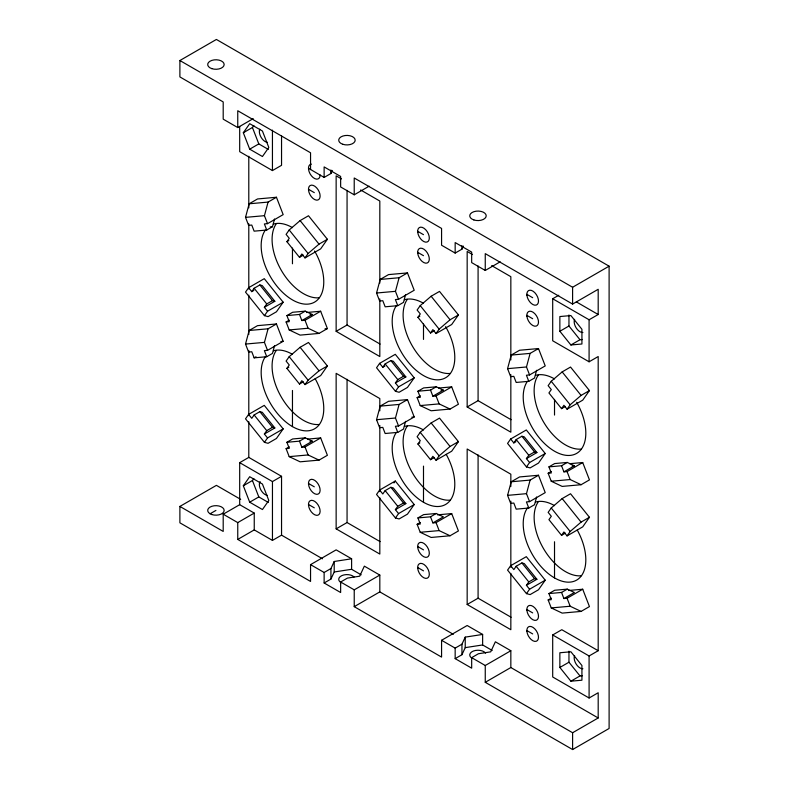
<?xml version="1.0" encoding="UTF-8"?>
<svg xmlns="http://www.w3.org/2000/svg" width="789" height="789" viewBox="0 0 789 789"><rect width="100%" height="100%" fill="white"/><g stroke="black" fill="none" stroke-linecap="round" stroke-linejoin="round"><path stroke-width="1.18" d="M240.694 499.378L216.403 485.353L179.892 506.43L179.892 522.821L572.607 749.55L609.108 728.474L609.108 266.179L216.393 39.45L179.892 60.526L179.892 76.918L223.198 101.929L223.198 119.159L237.755 127.562L253.22 118.636M292.463 426.612L292.463 390.466M379.815 298.992L379.815 356.539L336.144 331.321L336.144 175.829L341.469 178.896M379.815 283.073L379.815 201.037L360.642 189.971M423.496 339.418L423.496 323.756M510.838 374.637L510.838 432.185L467.167 406.966L467.167 251.474L472.493 254.551M467.167 406.966L478.085 400.664L478.085 265.982M510.838 359.942L510.838 276.683L491.665 265.617M554.519 415.063L554.519 399.402M266.741 230.033L254.127 231.157L251.77 225.062L248.614 225.338L245.517 217.369L249.156 203.789L257.53 198.956L276.446 197.26L283.172 214.618L267.53 223.652L264.374 223.938L266.741 230.033L272.471 226.719L274.542 218.997M267.53 223.652L264.433 215.683L268.073 202.092L276.446 197.26M266.741 356.727L254.137 357.851L251.77 351.756L248.614 352.042L245.517 344.063L249.156 330.483L257.53 325.65L276.446 323.963L283.172 341.312L267.53 350.355L264.374 350.632L266.741 356.727L272.471 353.423L274.542 345.69M267.53 350.355L264.433 342.377L268.073 328.796L276.446 323.963M397.764 305.678L385.16 306.803L382.793 300.708L379.637 300.994L376.55 293.015L380.19 279.434L388.553 274.602L407.469 272.915L414.205 290.263L398.553 299.297L395.397 299.583L397.764 305.678L403.504 302.365L405.566 294.642M398.553 299.297L395.457 291.328L399.096 277.748L407.469 272.915M397.764 432.372L385.16 433.506L382.793 427.401L379.637 427.687L376.55 419.709L380.19 406.128L388.553 401.295L407.469 399.609L414.205 416.967L398.553 426.001L395.397 426.277L397.764 432.372L403.504 429.068L405.566 421.336M398.553 426.001L395.457 418.022L399.096 404.441L407.469 399.609M528.788 381.324L516.184 382.448L513.817 376.353L510.661 376.639L507.574 368.66L511.213 355.08L519.586 350.247L538.492 348.56L545.229 365.909L529.577 374.943L526.421 375.229L528.788 381.324L534.528 378.02L536.599 370.288M529.577 374.943L526.48 366.974L530.119 353.393L538.492 348.56M528.788 508.027L516.184 509.152L513.817 503.057L510.661 503.333L507.574 495.364L511.213 481.773L519.586 476.941L538.492 475.254L545.229 492.612L529.577 501.646L526.421 501.922L528.788 508.027L534.528 504.713L536.599 496.991M529.577 501.646L526.48 493.667L530.119 480.087L538.492 475.254M308.479 168.264L324.131 177.426L330.926 173.511L332.337 170.473M369.153 186.184L354.222 194.804L354.222 177.989L441.574 228.425L441.574 245.231L455.164 253.072L461.95 249.156L463.36 246.119M330.926 568.553L324.131 572.479L324.131 582.982L330.926 579.067L330.926 568.553L334.211 561.482L351.608 558.79L351.608 569.293L361.165 574.816M330.926 579.067L334.211 571.986L334.211 561.482M461.95 644.199L455.164 648.124L455.164 658.628L461.95 654.712L461.95 644.199L465.234 637.127L482.631 634.435L482.631 644.948L492.188 650.461M461.95 654.712L465.234 647.641L465.234 637.127M243.328 132.749L249.699 123.686L262.441 131.043L268.802 147.454L262.441 156.518L249.699 149.16L243.328 132.749L252.431 127.493L253.841 125.481M248.614 287.709L245.517 292.108L264.433 315.639L268.073 316.616L276.446 311.783L283.172 302.207L264.266 278.675L248.614 287.709L251.77 291.634L253.861 290.421M299.495 257.352L301.862 253.979L305.018 257.904L320.659 248.87L327.396 239.294L308.489 215.762L300.116 220.595L289.198 229.974L286.101 234.382L289.257 238.298L286.89 241.661L299.495 257.352L303.321 255.143M251.77 291.634L254.127 288.271L259.867 284.957L262.234 285.588L274.838 301.27L264.374 307.315L267.53 311.241L264.433 315.639M264.374 307.315L266.741 303.952L272.471 300.639L274.838 301.27M305.018 257.904L308.104 253.506L319.022 244.126L327.396 239.294M248.614 414.412L245.517 418.811L264.433 442.333L268.073 443.31L276.446 438.477L283.172 428.9L264.266 405.368L248.614 414.412L251.77 418.328L254.137 414.965L259.867 411.651L262.234 412.282L274.838 427.973L264.374 434.009L267.53 437.934L264.433 442.333M299.495 384.046L301.862 380.683L305.018 384.598L320.669 375.564L327.396 365.988L308.489 342.465L300.116 347.298L289.198 356.677L286.101 361.076L289.257 365.001L286.89 368.364L299.495 384.046L303.321 381.837M264.374 434.009L266.741 430.646L272.471 427.332L274.838 427.973M305.018 384.598L308.104 380.199L319.022 370.82L327.396 365.988M243.328 485.768L249.699 476.714L262.441 484.061L268.812 500.482L262.441 509.546L249.699 502.189L243.328 485.768L252.431 480.521L253.841 478.509M379.637 363.354L376.55 367.763L395.457 391.285L399.096 392.261L407.469 387.429L414.205 377.852L395.289 354.32L379.637 363.354L382.793 367.279L384.884 366.066M430.518 332.997L432.885 329.634L436.041 333.55L451.693 324.516L458.419 314.939L439.512 291.407L431.139 296.24L420.221 305.619L417.125 310.028L420.281 313.943L417.914 317.316L430.518 332.997L434.344 330.788M382.793 367.279L385.16 363.916L390.89 360.603L393.257 361.234L405.862 376.925L395.397 382.961L398.553 386.886L395.457 391.285M395.397 382.961L397.764 379.598L403.504 376.284L405.862 376.925M436.041 333.55L439.128 329.151L450.055 319.772L458.419 314.939M379.637 490.058L376.55 494.456L395.457 517.979L399.096 518.955L407.469 514.122L414.205 504.546L395.289 481.024L379.637 490.058L382.793 493.973L385.16 490.61L390.89 487.296L393.257 487.937L405.862 503.619L395.397 509.664L398.553 513.58L395.457 517.979M430.518 459.691L432.885 456.328L436.041 460.253L451.693 451.209L458.419 441.633L439.512 418.111L431.139 422.943L420.221 432.323L417.125 436.721L420.281 440.647L417.914 444.01L430.518 459.691L434.344 457.482M393.948 482.937L395.289 481.024M395.397 509.664L397.764 506.291L403.504 502.987L405.862 503.619M436.041 460.253L439.138 455.845L450.055 446.466L458.419 441.633M510.661 439.009L507.574 443.408L526.48 466.93L530.119 467.907L538.492 463.074L545.229 453.497L526.312 429.966L510.661 439.009L513.817 442.925L515.907 441.722M561.551 408.643L563.908 405.28L567.064 409.195L582.716 400.161L589.452 390.585L570.536 367.053L562.163 371.895L551.245 381.274L548.148 385.673L551.304 389.588L548.937 392.961L561.551 408.643L565.368 406.434M513.817 442.925L516.184 439.562L521.914 436.248L524.281 436.879L536.895 452.57L526.421 458.606L529.577 462.532L526.48 466.93M526.421 458.606L528.788 455.243L534.528 451.929L536.895 452.57M567.064 409.195L570.161 404.796L581.079 395.417L589.452 390.585M510.661 565.703L507.574 570.102L526.48 593.634L530.119 594.6L538.492 589.768L545.229 580.191L526.312 556.669L510.661 565.703L513.817 569.619L516.184 566.255L521.914 562.942L524.281 563.583L536.895 579.264L526.421 585.31L529.577 589.225L526.48 593.634M561.551 535.336L563.908 531.973L567.064 535.899L582.716 526.865L589.452 517.278L570.536 493.756L562.163 498.589L551.245 507.968L548.158 512.367L551.304 516.292L548.937 519.655L561.551 535.336L565.368 533.137M526.421 585.31L528.788 581.947L534.528 578.633L536.895 579.264M567.064 535.899L570.161 531.49L581.079 522.111L589.452 517.278M249.699 149.16L258.802 143.914L268.349 149.427M239.688 126.447L239.688 151.666L272.442 170.572L281.545 165.315L281.545 135.905M286.89 241.661L288.804 240.566M267.53 311.241L283.172 302.207M286.89 315.58L292.62 312.276L305.235 311.142L312.326 314.515L301.862 320.551L299.495 314.456L286.89 315.58L289.257 321.685L286.101 321.961L289.198 329.94L300.116 335.118L319.022 333.422L327.396 328.589L320.659 311.241L306.477 312.503M286.101 321.961L289.228 320.156M299.495 314.456L305.235 311.142M301.862 320.551L305.018 320.275L320.659 311.241M254.137 357.851L256.04 356.756M336.144 331.321L347.061 325.019L380.081 344.083M286.89 368.364L288.804 367.26M455.164 253.072L455.164 242.568L471.664 252.095L471.664 262.609L485.255 270.449L500.177 261.83M417.914 317.316L419.827 316.211M267.53 437.934L283.172 428.9M254.245 529.902L254.245 513.087L239.688 504.684L239.688 462.66L248.791 457.403L281.545 476.319L281.545 535.149L272.452 540.406L254.245 529.902L237.755 539.42L237.755 522.604L223.198 514.201L223.198 531.431L179.892 506.43M286.89 442.284L292.62 438.97L305.235 437.846L312.326 441.209L301.862 447.255L299.495 441.15L286.89 442.284L289.257 448.379L286.101 448.655L289.198 456.634L300.116 461.812L319.022 460.125L327.396 455.292L320.669 437.934L307.661 439.098M286.101 448.655L289.228 446.85M299.495 441.15L305.235 437.846M398.553 386.886L414.205 377.852M598.19 717.97L510.838 667.533L510.838 650.728L495.374 641.792L490.709 651.842L478.459 653.736L471.674 657.651L485.255 665.502L485.255 682.307L572.607 732.734L598.19 717.97L598.19 692.752L589.097 697.999L552.694 676.992L552.694 634.967L589.087 655.975L598.19 650.718L598.19 356.539L589.087 361.796L552.694 340.779L552.694 298.755L558.76 295.254M179.892 60.526L572.597 287.255L609.108 266.179M301.862 447.255L305.018 446.968L320.669 437.934M417.914 391.226L423.644 387.922L436.258 386.797L443.349 390.161L432.885 396.206L430.518 390.101L417.914 391.226L420.281 397.331L417.125 397.607L420.221 405.585L431.139 410.763L450.055 409.067L458.419 404.234L451.693 386.886L438.684 388.05M485.255 270.449L485.255 253.634L572.597 304.071L598.19 289.297L598.19 314.515L589.087 319.762L552.694 298.755M210.101 513.787L215.92 510.424M417.125 397.607L420.261 395.802M430.518 390.101L436.258 386.797M239.688 462.66L272.452 481.566L281.545 476.319M223.198 514.201L239.688 504.684M249.699 502.189L258.802 496.932L268.349 502.455M432.885 396.206L436.041 395.92L451.693 386.886M559.865 331.262L559.865 316.547L570.891 315.561L581.927 329.289L581.927 343.994L570.891 344.98L559.865 331.262L568.958 326.005L568.958 314.969M237.755 522.604L254.245 513.087M570.891 344.98L579.994 339.724L582.44 339.507M417.914 444.01L419.827 442.905M379.815 410.813L379.815 398.563L336.144 373.345L336.144 528.847L347.061 522.545L380.081 541.609M398.553 513.58L414.205 504.546M237.755 539.42L310.55 581.444L310.55 564.638L336.144 549.864L351.608 558.79M417.914 517.929L423.654 514.615L436.258 513.491L443.359 516.854L432.885 522.9L430.518 516.805L417.914 517.929L420.281 524.024L417.125 524.31L420.221 532.279L431.139 537.457L450.055 535.77L458.419 530.938L451.693 513.58L437.51 514.852M417.125 524.31L420.261 522.496M430.518 516.805L436.258 513.491M529.577 462.532L545.229 453.497M432.885 522.9L436.041 522.614L451.693 513.58M324.131 582.982L340.641 592.519L340.641 582.006L347.436 578.09L359.685 576.197L364.35 566.147L379.815 575.073L379.815 591.888L453.32 634.326M548.937 466.881L554.677 463.567L567.281 462.443L574.382 465.806L563.908 471.852L561.551 465.747L548.937 466.881L551.304 472.976L548.148 473.252L551.245 481.231L562.163 486.409L581.079 484.722L589.452 479.89L582.716 462.532L569.717 463.695M548.148 473.252L551.284 471.447M561.551 465.747L567.281 462.443M482.631 634.435L467.167 625.509L441.574 640.283L441.574 657.089L354.231 606.662L354.231 589.847L379.815 575.073M563.908 471.852L567.064 471.566L582.716 462.532M354.231 606.662L379.815 591.888M510.838 486.458L510.838 474.209L467.167 449L467.167 604.492L478.085 598.19L511.104 617.254M529.577 589.225L545.229 580.191M548.937 593.575L554.677 590.261L567.281 589.136L574.382 592.5L563.908 598.545L561.551 592.45L548.937 593.575L551.304 599.67L548.158 599.956L551.245 607.924L562.163 613.102L581.079 611.416L589.452 606.583L582.716 589.225L568.534 590.497M548.158 599.956L551.284 598.151M561.551 592.45L567.281 589.136M563.908 598.545L567.064 598.259L582.716 589.225M485.255 665.502L510.838 650.728M552.694 634.967L561.798 629.711L598.19 650.718M485.255 682.307L510.838 667.533M559.865 667.464L559.865 652.759L570.891 651.773L581.927 665.502L581.927 680.207L570.891 681.193L559.865 667.464L568.958 662.218L568.958 651.181M570.891 681.193L579.994 675.936L582.44 675.719M334.211 571.986L351.608 569.293M465.234 647.641L482.631 644.948M249.156 203.789L268.073 202.092M245.517 217.369L264.433 215.683M270.183 226.926L272.471 226.719M380.19 279.434L399.096 277.748M376.55 293.015L395.457 291.328M310.038 314.712L312.326 314.515M249.156 330.483L268.073 328.796M289.198 329.94L308.104 328.244L319.022 333.422M325.029 328.806L327.396 328.589M245.517 344.063L264.433 342.377M280.815 341.529L283.172 341.312M511.213 355.08L530.119 353.393M507.574 368.66L526.48 366.974M441.061 390.368L443.349 390.161M380.19 406.128L399.096 404.441M420.221 405.585L439.128 403.889L450.055 409.067M376.55 419.709L395.457 418.022M411.838 417.174L414.205 416.967M310.038 441.416L312.326 441.209M289.198 456.634L308.104 454.947L319.022 460.125M572.084 466.013L574.382 465.806M511.213 481.773L530.119 480.087M551.245 481.231L570.161 479.544L581.079 484.722M507.574 495.364L526.48 493.667M420.221 532.279L439.138 530.593L450.055 535.77M551.245 607.924L570.161 606.238L581.079 611.416M576.355 301.901L598.19 314.515M417.667 231.295L423.486 234.658M526.855 294.336L532.674 297.7M354.222 194.804L340.641 186.963L340.641 176.45L324.131 166.923L324.131 177.426M308.479 189.271L314.298 192.634M417.667 252.312L423.486 255.675M526.855 315.353L532.674 318.717M478.085 400.664L511.104 419.728M308.479 483.46L314.298 486.823M417.667 546.501L423.496 549.864M526.855 609.532L532.674 612.895M308.479 504.477L314.298 507.83M417.667 567.508L423.496 570.871M526.855 630.549L532.674 633.912M336.144 528.847L379.815 554.065L379.815 497.741M467.167 604.492L510.838 629.711L510.838 573.386M281.545 535.149L322.494 558.79M310.55 564.638L324.131 572.479M340.641 582.006L354.231 589.847M441.574 640.283L455.164 648.124M455.164 658.628L471.674 668.165L471.674 657.651M568.958 326.005L579.994 339.724M562.163 371.895L581.079 395.417M551.245 381.274L570.161 404.796M431.139 296.24L450.055 319.772M420.221 305.619L439.128 329.151M521.914 436.248L534.528 451.929M516.184 439.562L528.788 455.243M562.163 498.589L581.079 522.111M551.245 507.968L570.161 531.49M300.116 220.595L319.022 244.126M289.198 229.974L308.104 253.506M390.89 360.603L403.504 376.284M385.16 363.916L397.764 379.598M431.139 422.943L450.055 446.466M420.221 432.323L439.138 455.845M521.914 562.942L534.528 578.633M516.184 566.255L528.788 581.947M568.958 662.218L579.994 675.936M259.867 284.957L272.471 300.639M254.127 288.271L266.741 303.952M300.116 347.298L319.022 370.82M289.198 356.677L308.104 380.199M390.89 487.296L403.504 502.987M385.16 490.61L397.764 506.291M259.867 411.651L272.471 427.332M254.137 414.965L266.741 430.646M567.064 471.566L570.161 479.544M567.064 598.259L570.161 606.238M436.041 395.92L439.128 403.889M436.041 522.614L439.138 530.593M252.431 127.493L258.802 143.914M305.018 320.275L308.104 328.244M305.018 446.968L308.104 454.947M252.431 480.521L258.802 496.932M589.087 319.762L589.087 361.796M589.087 655.975L589.097 697.999M572.597 287.255L572.597 304.071M572.607 732.734L572.607 749.55M554.519 541.757L554.519 577.903M510.838 501.153L510.838 567.271M478.085 454.937L478.085 598.19M461.95 245.655L461.95 249.156M423.496 466.112L423.496 502.258M379.815 425.498L379.815 491.616M347.061 190.336L347.061 325.019M347.061 379.292L347.061 522.545M330.926 170.01L330.926 173.511M310.55 169.586L310.55 152.78L237.755 110.746L237.755 127.562M292.463 248.111L292.463 263.773M272.442 130.126L272.442 170.572M272.452 481.566L272.452 540.406M248.791 156.242L248.791 207.872M248.791 223.849L248.791 289.001M248.791 295.145L248.791 334.477M248.791 350.464L248.791 415.606M248.791 421.76L248.791 457.403M472.147 658.351A8.235 4.754 0 0 1 473.4 651.033A8.235 4.754 0 0 1 485.58 653.174M315.166 378.7A44.263 25.554 60 0 1 316.093 427.816A44.263 25.554 60 0 1 274.296 409.402A44.263 25.554 60 0 1 265.36 356.746M273.408 350.789A44.263 25.554 60 0 1 292.463 354.32M319.032 424.502A44.263 25.554 60 0 1 281.249 396.946A44.263 25.554 60 0 1 276.278 350.444M320.127 174.99A8.235 4.754 60 0 1 311.389 175.769A8.235 4.754 60 0 1 311.389 164.122M314.594 250.991A44.263 25.554 60 0 1 316.448 300.846A44.263 25.554 60 0 1 274.513 283.014A44.263 25.554 60 0 1 265.36 230.053M273.408 224.096A44.263 25.554 60 0 1 292.463 227.626M445.627 326.636A44.263 25.554 60 0 1 447.471 376.491A44.263 25.554 60 0 1 405.536 358.66A44.263 25.554 60 0 1 396.384 305.698M404.441 299.741A44.263 25.554 60 0 1 423.496 303.272M582.903 668.737A8.235 4.754 60 0 1 576.157 664.072A8.235 4.754 60 0 1 574.609 655.551M267.392 495.374A8.235 4.754 60 0 1 260.794 489.782A8.235 4.754 60 0 1 260.123 481.596M446.199 454.346A44.263 25.554 60 0 1 447.116 503.461A44.263 25.554 60 0 1 405.319 485.048A44.263 25.554 60 0 1 396.384 432.392M404.441 426.445A44.263 25.554 60 0 1 423.496 429.975M450.055 500.147A44.263 25.554 60 0 1 412.272 472.591A44.263 25.554 60 0 1 407.302 426.09M577.223 529.991A44.263 25.554 60 0 1 578.14 579.116A44.263 25.554 60 0 1 536.342 560.693A44.263 25.554 60 0 1 527.407 508.037M535.465 502.09A44.263 25.554 60 0 1 554.519 505.621M581.089 575.792A44.263 25.554 60 0 1 543.305 548.237A44.263 25.554 60 0 1 538.325 501.735M319.032 297.808A44.263 25.554 60 0 1 281.249 270.242A44.263 25.554 60 0 1 276.278 223.751M341.124 582.706A8.235 4.754 0 0 1 341.933 575.576A8.235 4.754 0 0 1 354.083 576.966M576.651 402.282A44.263 25.554 60 0 1 578.495 452.136A44.263 25.554 60 0 1 536.559 434.305A44.263 25.554 60 0 1 527.407 381.343M535.465 375.386A44.263 25.554 60 0 1 554.519 378.917M450.055 373.453A44.263 25.554 60 0 1 412.272 345.898A44.263 25.554 60 0 1 407.302 299.396M581.089 449.099A44.263 25.554 60 0 1 543.305 421.543A44.263 25.554 60 0 1 538.325 375.041M582.903 332.524A8.235 4.754 60 0 1 576.157 327.859A8.235 4.754 60 0 1 574.609 319.338M267.392 142.345A8.235 4.754 60 0 1 261.051 137.227A8.235 4.754 60 0 1 259.788 129.169M417.716 547.408A8.235 4.754 60 0 0 427.036 557.241A8.235 4.754 60 0 0 425.715 544.933A8.235 4.754 60 0 0 417.716 547.408M308.529 505.374A8.235 4.754 60 0 0 317.849 515.217A8.235 4.754 60 0 0 316.527 502.909A8.235 4.754 60 0 0 308.529 505.374M417.716 568.415A8.235 4.754 60 0 0 427.036 578.258A8.235 4.754 60 0 0 425.715 565.95A8.235 4.754 60 0 0 417.716 568.415M526.904 631.456A8.235 4.754 60 0 0 536.224 641.289A8.235 4.754 60 0 0 534.903 628.991A8.235 4.754 60 0 0 526.904 631.456M308.529 484.367A8.235 4.754 60 0 0 317.849 494.2A8.235 4.754 60 0 0 316.527 481.892A8.235 4.754 60 0 0 308.529 484.367M526.904 610.439A8.235 4.754 60 0 0 536.224 620.282A8.235 4.754 60 0 0 534.903 607.974A8.235 4.754 60 0 0 526.904 610.439M473.854 219.934A8.235 4.754 0 0 0 486.211 215.811A8.235 4.754 0 0 0 473.854 211.699A8.235 4.754 0 0 0 473.854 219.934M417.716 232.203A8.235 4.754 60 0 0 427.036 242.045A8.235 4.754 60 0 0 425.715 229.737A8.235 4.754 60 0 0 417.716 232.203M526.904 295.244A8.235 4.754 60 0 0 536.224 305.087A8.235 4.754 60 0 0 534.903 292.778A8.235 4.754 60 0 0 526.904 295.244M308.529 190.179A8.235 4.754 60 0 0 317.849 200.021A8.235 4.754 60 0 0 316.527 187.713A8.235 4.754 60 0 0 308.529 190.179M526.904 316.261A8.235 4.754 60 0 0 536.224 326.094A8.235 4.754 60 0 0 534.903 313.785A8.235 4.754 60 0 0 526.904 316.261M211.807 68.643A8.235 4.754 0 0 0 224.155 64.52A8.235 4.754 0 0 0 211.807 60.408A8.235 4.754 0 0 0 211.807 68.643M417.716 253.22A8.235 4.754 60 0 0 427.036 263.053A8.235 4.754 60 0 0 425.715 250.754A8.235 4.754 60 0 0 417.716 253.22M211.807 514.536A8.235 4.754 0 0 0 224.155 510.424A8.235 4.754 0 0 0 211.807 506.301A8.235 4.754 0 0 0 211.807 514.536M342.83 144.288A8.235 4.754 0 0 0 355.178 140.166A8.235 4.754 0 0 0 342.83 136.053A8.235 4.754 0 0 0 342.83 144.288"/></g></svg>
